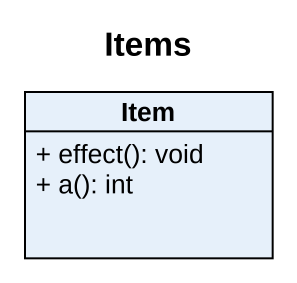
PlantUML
@startuml
title Items
hide circle
hide empty members
skinparam classAttributeIconSize 0
class Item {
  + effect(): void
  + a(): int
}
@enduml
